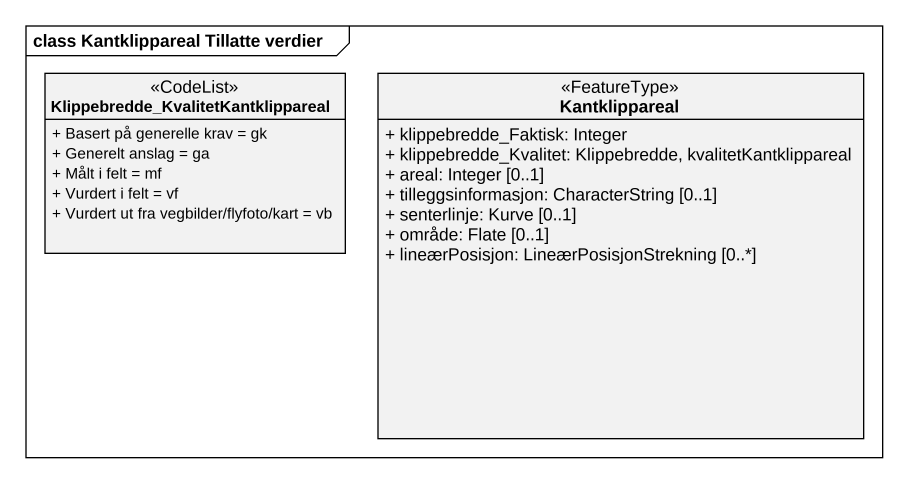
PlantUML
@startuml
mainframe class Kantklippareal Tillatte verdier
hide circle
hide empty members
skinparam classAttributeIconSize 0
class "Klippebredde_KvalitetKantklippareal" as Klippebredde <<CodeList>> {
  + Basert på generelle krav = gk
  + Generelt anslag = ga
  + Målt i felt = mf
  + Vurdert i felt = vf
  + Vurdert ut fra vegbilder/flyfoto/kart = vb
}
class Kantklippareal <<FeatureType>> {
  + klippebredde_Faktisk: Integer
  + klippebredde_Kvalitet: Klippebredde, kvalitetKantklippareal
  + areal: Integer [0..1]
  + tilleggsinformasjon: CharacterString [0..1]
  + senterlinje: Kurve [0..1]
  + område: Flate [0..1]
  + lineærPosisjon: LineærPosisjonStrekning [0..*]
}
@enduml
